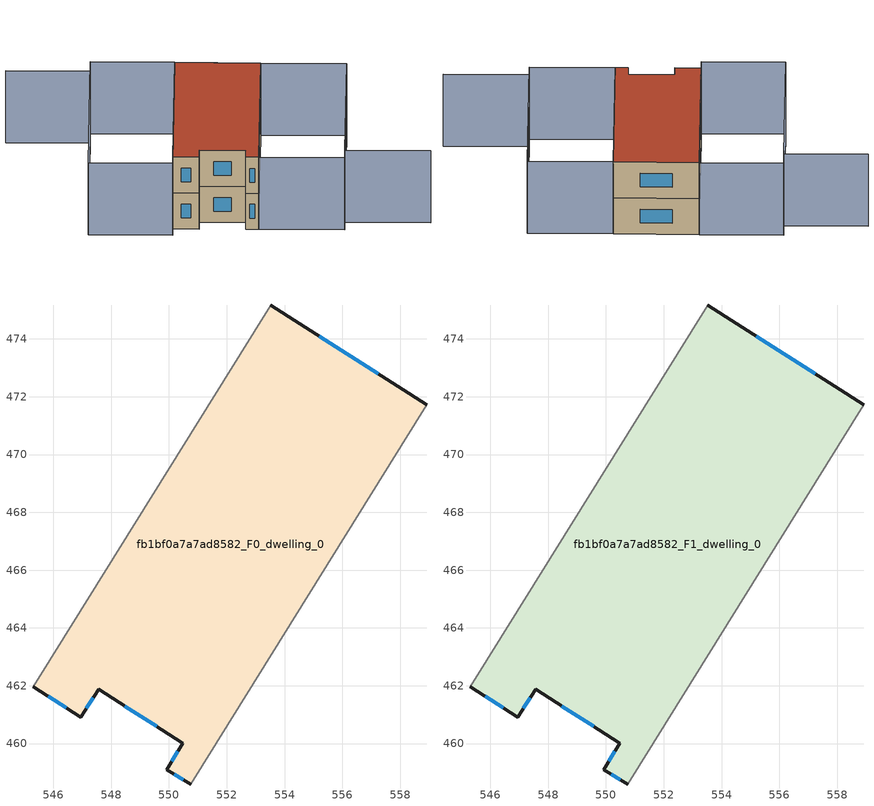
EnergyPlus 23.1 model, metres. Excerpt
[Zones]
fb1bf0a7a7ad8582_F0_dwelling_0
 floor ground (EU_floor_Construction): 558.91,471.72 550.75,458.6 549.93,459.1 550.48,460.01 547.57,461.88 546.95,460.92 545.31,461.97 553.52,475.17 z0
 wall outside (EU_wall_Construction): 558.91,471.72 553.52,475.17 / 545.31,461.97 546.95,460.92 547.57,461.88 550.48,460.01 549.93,459.1 550.75,458.6 z0:3
 wall adiabatic (EU_wall_Construction): 553.52,475.17 545.31,461.97 / 550.75,458.6 558.91,471.72 z0:3
 window (EU_Window_Construction): 557.23,472.8 555.2,474.1 / 550.18,458.94 550.49,458.76 / 550.31,459.72 550.1,459.38 / 548.47,461.29 549.57,460.59 / 547.14,461.22 547.37,461.58 / 545.82,461.64 546.44,461.25 z0.93:2.07
fb1bf0a7a7ad8582_F1_dwelling_0
 floor to fb1bf0a7a7ad8582_F0_dwelling_0 (EU_floor_Construction): 558.91,471.72 550.75,458.6 549.93,459.1 550.48,460.01 547.57,461.88 546.95,460.92 545.31,461.97 553.52,475.17 z3
 wall outside (EU_wall_Construction): 558.91,471.72 553.52,475.17 / 545.31,461.97 546.95,460.92 547.57,461.88 550.48,460.01 549.93,459.1 550.75,458.6 z3:6
 wall adiabatic (EU_wall_Construction): 553.52,475.17 545.31,461.97 / 550.75,458.6 558.91,471.72 z3:6
 window (EU_Window_Construction): 557.23,472.8 555.2,474.1 / 550.18,458.94 550.49,458.76 / 550.31,459.72 550.1,459.38 / 548.47,461.29 549.57,460.59 / 547.14,461.22 547.37,461.58 / 545.82,461.64 546.44,461.25 z3.93:5.07
 roof outside (EU_roof_Construction): 550.75,458.6 558.91,471.72 553.52,475.17 545.31,461.97 546.95,460.92 547.57,461.88 550.48,460.01 549.93,459.1 z6
shading: 562.26,452.86 556.82,456.24 / 556.82,456.24 564.34,468.32 / 542.07,480.5 547.39,477.19 / 547.39,477.19 539.49,464.49 / 550.75,458.6 558.91,471.72 / 558.91,471.72 564.35,468.34 / 564.35,468.34 556.18,455.22 / 556.18,455.22 550.75,458.6 / 539.46,464.43 548.21,478.5 / 548.21,478.5 553.53,475.18 / 553.53,475.18 544.78,461.12 / 544.78,461.12 539.46,464.43 z0:6
[Building]
EU S2 Campaign: North Axis=0; Terrain=City; Solar Distribution=FullExterior
[Site:Location]
Montreal-Trudeau.Intl.AP: Latitude=45.4667; Longitude=-73.75; Time Zone=-5; Elevation=36
[SizingPeriod:WeatherFileDays]
AnnualSizingPeriod: Begin Month=1; Begin Day of Month=1; End Month=12; End Day of Month=31; Day of Week for Start Day=Monday; Use Weather File Daylight Saving Period=No; Use Weather File Rain and Snow Indicators=No
[MATERIAL]
EU_InternalMass_Material: Roughness=MediumRough; Thickness=0.1; Conductivity=1; Density=1800; Specific Heat=900; Thermal Absorptance=0.9; Solar Absorptance=0.7; Visible Absorptance=0.7
[MATERIAL:NOMASS] Roughness=MediumRough; Thermal Absorptance=0.9; Solar Absorptance=0.7; Visible Absorptance=0.7
Name | Thermal Resistance
EU_wall_NoMass; EU_floor_NoMass | 1.36485
EU_roof_NoMass | 2.55992
[WINDOWMATERIAL:SIMPLEGLAZINGSYSTEM]
EU_Window_SimpleGlazing: UFactor=3.92339; Solar Heat Gain Coefficient=0.8; Visible Transmittance=0.8
[CONSTRUCTION]
EU_wall_Construction: EU_wall_NoMass
EU_roof_Construction: EU_roof_NoMass
EU_floor_Construction: EU_floor_NoMass
EU_Window_Construction: EU_Window_SimpleGlazing
EU_InternalMass_Construction: EU_InternalMass_Material
[ZONE] Type=1; Multiplier=1; Ceiling Height=autocalculate; Floor Area=autocalculate; Part of Total Floor Area=Yes
Name | Volume
fb1bf0a7a7ad8582_F0_dwelling_0 | 286.428
fb1bf0a7a7ad8582_F1_dwelling_0 | 286.429
[INTERNALMASS] Construction=EU_InternalMass_Construction; Surface Area=95.4758
Name | Zone or ZoneList
fb1bf0a7a7ad8582_F0_dwelling_0_EU_InternalMass | fb1bf0a7a7ad8582_F0_dwelling_0
fb1bf0a7a7ad8582_F1_dwelling_0_EU_InternalMass | fb1bf0a7a7ad8582_F1_dwelling_0
[OTHEREQUIPMENT] Fuel Type=Electricity; Design Level Calculation Method=Watts/Area; Power per Zone Floor Area=1; Fraction Latent=0; Fraction Radiant=0; Fraction Lost=0; Carbon Dioxide Generation Rate=0; EndUse Subcategory=EU_Step8_InternalGains
Name | Zone or ZoneList or Space or SpaceList | Schedule
EU_Step8_InternalGain_fb1bf0a7a7ad8582_F0_dwelling_0_f000 | fb1bf0a7a7ad8582_F0_dwelling_0 | EU_Step8_GainSchedule_fb1bf0a7a7ad8582_F0_dwelling_0_f000
EU_Step8_InternalGain_fb1bf0a7a7ad8582_F1_dwelling_0_f000 | fb1bf0a7a7ad8582_F1_dwelling_0 | EU_Step8_GainSchedule_fb1bf0a7a7ad8582_F1_dwelling_0_f000
[ZONEVENTILATION:DESIGNFLOWRATE] Schedule=EU_AlwaysOn; Design Flow Rate Calculation Method=AirChanges/Hour; Air Changes per Hour=0.860309; Ventilation Type=Natural; Fan Pressure Rise=0; Fan Total Efficiency=1; Constant Term Coefficient=1; Temperature Term Coefficient=0; Velocity Term Coefficient=0; Velocity Squared Term Coefficient=0; Minimum Indoor Temperature=-100; Maximum Indoor Temperature=100; Delta Temperature=-100; Minimum Outdoor Temperature=-100; Maximum Outdoor Temperature=100; Maximum Wind Speed=40
Name | Zone or ZoneList or Space or SpaceList
EU_ConstantAir_fb1bf0a7a7ad8582_F0_dwelling_0 | fb1bf0a7a7ad8582_F0_dwelling_0
EU_ConstantAir_fb1bf0a7a7ad8582_F1_dwelling_0 | fb1bf0a7a7ad8582_F1_dwelling_0
[HVACTEMPLATE:THERMOSTAT] Constant Heating Setpoint=20; Constant Cooling Setpoint=50
EU_HeatOnly_fb1bf0a7a7ad8582_F0_dwelling_0; EU_HeatOnly_fb1bf0a7a7ad8582_F1_dwelling_0
[HVACTEMPLATE:ZONE:IDEALLOADSAIRSYSTEM] System Availability Schedule=EU_AlwaysOn; Maximum Heating Supply Air Temperature=50; Minimum Cooling Supply Air Temperature=13; Maximum Heating Supply Air Humidity Ratio=0.0156; Minimum Cooling Supply Air Humidity Ratio=0.0077; Heating Limit=NoLimit; Cooling Limit=NoLimit; Heating Availability Schedule=EU_AlwaysOn; Cooling Availability Schedule=EU_CoolingOff; Dehumidification Control Type=ConstantSensibleHeatRatio; Cooling Sensible Heat Ratio=0.7; Dehumidification Setpoint=60; Humidification Control Type=None; Humidification Setpoint=30; Outdoor Air Method=None; Outdoor Air Flow Rate per Person=0.00944; Outdoor Air Flow Rate per Zone Floor Area=0; Outdoor Air Flow Rate per Zone=0; Demand Controlled Ventilation Type=None; Outdoor Air Economizer Type=NoEconomizer; Heat Recovery Type=None; Sensible Heat Recovery Effectiveness=0.7; Latent Heat Recovery Effectiveness=0.65
Name | Template Thermostat
fb1bf0a7a7ad8582_F0_dwelling_0 | EU_HeatOnly_fb1bf0a7a7ad8582_F0_dwelling_0
fb1bf0a7a7ad8582_F1_dwelling_0 | EU_HeatOnly_fb1bf0a7a7ad8582_F1_dwelling_0
[SIZING:ZONE] Zone Cooling Design Supply Air Temperature Input Method=SupplyAirTemperature; Zone Cooling Design Supply Air Temperature=13; Zone Heating Design Supply Air Temperature Input Method=SupplyAirTemperature; Zone Heating Design Supply Air Temperature=50; Zone Cooling Design Supply Air Humidity Ratio=0.008; Zone Heating Design Supply Air Humidity Ratio=0.008; Cooling Design Air Flow Method=DesignDay; Cooling Design Air Flow Rate=0; Cooling Minimum Air Flow per Zone Floor Area=0.000762; Cooling Minimum Air Flow=0; Cooling Minimum Air Flow Fraction=0.2; Heating Design Air Flow Method=DesignDay; Heating Design Air Flow Rate=0; Heating Maximum Air Flow per Zone Floor Area=0.002032; Heating Maximum Air Flow=0.141576; Heating Maximum Air Flow Fraction=0.3; Account for Dedicated Outdoor Air System=No; Dedicated Outdoor Air System Control Strategy=NeutralSupplyAir; Dedicated Outdoor Air Low Setpoint Temperature for Design=autosize; Dedicated Outdoor Air High Setpoint Temperature for Design=autosize; Zone Load Sizing Method=Sensible Load Only No Latent Load; Zone Latent Cooling Design Supply Air Humidity Ratio Input Method=HumidityRatioDifference; Zone Cooling Design Supply Air Humidity Ratio Difference=0.005; Zone Latent Heating Design Supply Air Humidity Ratio Input Method=HumidityRatioDifference; Zone Humidification Design Supply Air Humidity Ratio Difference=0.005
fb1bf0a7a7ad8582_F0_dwelling_0; fb1bf0a7a7ad8582_F1_dwelling_0
[SCHEDULE:CONSTANT]
Name | Hourly Value
EU_AlwaysOn | 1
EU_CoolingOff | 0
[SCHEDULE:FILE] Column Number=1; Rows to Skip at Top=0; Number of Hours of Data=8760; Column Separator=Comma; Interpolate to Timestep=No; Minutes per Item=60; Adjust Schedule for Daylight Savings=Yes
Name | File
EU_Step8_GainSchedule_fb1bf0a7a7ad8582_F0_dwelling_0_f000 | ../../schedules/fb1bf0a7a7ad8582/fb1bf0a7a7ad8582_F0_dwelling_0_f000_gain.csv
EU_Step8_GainSchedule_fb1bf0a7a7ad8582_F1_dwelling_0_f000 | ../../schedules/fb1bf0a7a7ad8582/fb1bf0a7a7ad8582_F1_dwelling_0_f000_gain.csv
